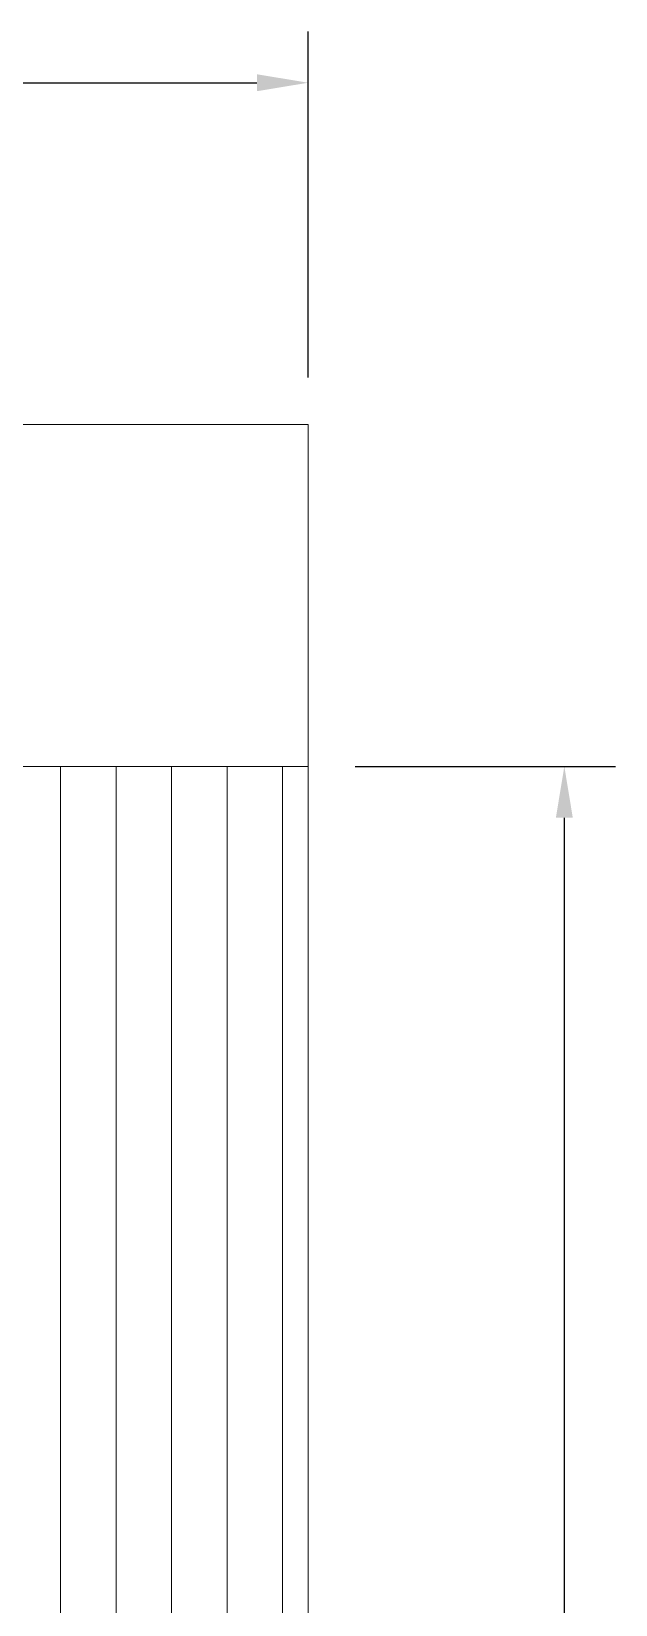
# Model space of a CAD drawing. Header units: millimetres. Extents: x -1336 to 24201, y -1370 to 16142.
# Drawn here: x 21126 to 21810, y 1419 to 3260 of the extents above; entities that cross this region are included whole.
import ezdxf

# ---------------------------------------------------------------- set-up
doc = ezdxf.new("R2010")
doc.units = ezdxf.units.MM
doc.layers.add('A-ELEVATION', color=7, linetype='Continuous', lineweight=13)
doc.layers.add('A-GLAZ', color=7, linetype='Continuous', lineweight=13)

msp = doc.modelspace()

# ---------------------------------------------------------------- linework, layer by layer
at = {"color": 7}
for p, q in [((21450, 2855), (21450, 3260)), ((18860, 3200), (21390, 3200)), ((21505, 2400), (21810, 2400)), ((21750, 60), (21750, 2340))]:
    msp.add_line(p, q, dxfattribs=at)
at = {"color": 0, "linetype": 'ByBlock'}
for points in [[(21390, 3209.9), (21450, 3200), (21390, 3190.1)], [(21740.1, 2340), (21750, 2400), (21759.9, 2340)]]:
    msp.add_solid(points, dxfattribs=at)
at = {"layer": 'A-ELEVATION'}
msp.add_lwpolyline([(15000, 0), (21450, 0), (21450, 2800), (15000, 2800)], close=True, dxfattribs=at)
at = {"layer": 'A-GLAZ'}
for p, q in [((21160, 0), (21160, 2400)), ((21225, 0), (21225, 2400)), ((21290, 0), (21290, 2400)), ((21355, 0), (21355, 2400)), ((21420, 0), (21420, 2400))]:
    msp.add_line(p, q, dxfattribs=at)
msp.add_lwpolyline([(19900, 0), (21450, 0), (21450, 2400), (19900, 2400)], close=True, dxfattribs=at)
at = {"layer": 'Defpoints'}
for p in [(21450, 2800), (21450, 2400)]:
    msp.add_point(p, dxfattribs=at)

doc.saveas('drawing.dxf')
